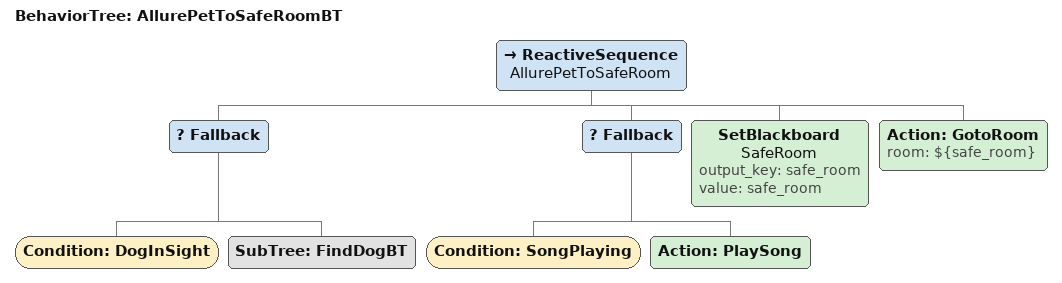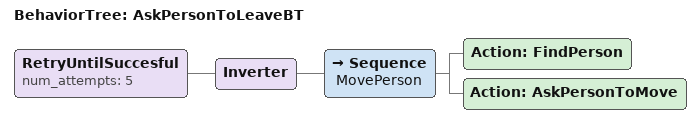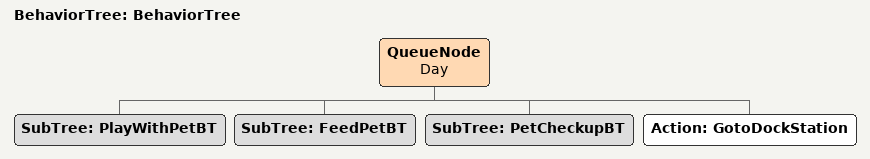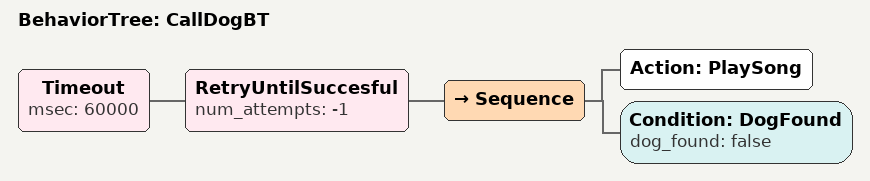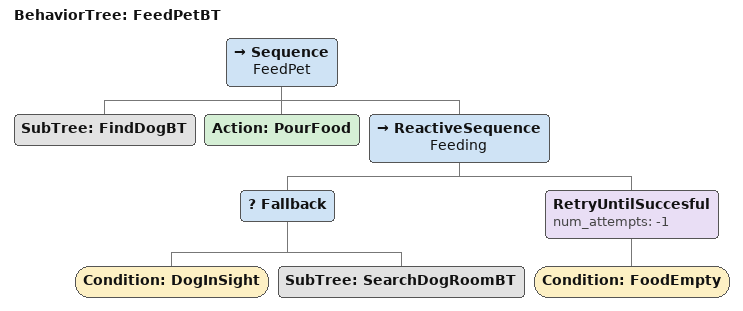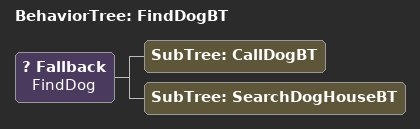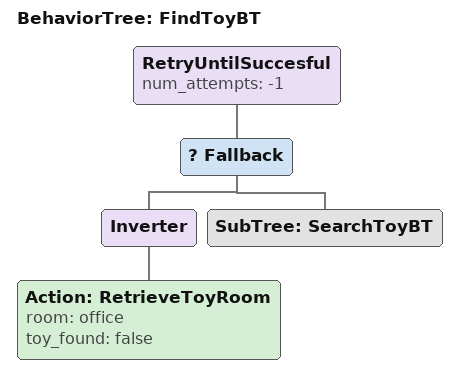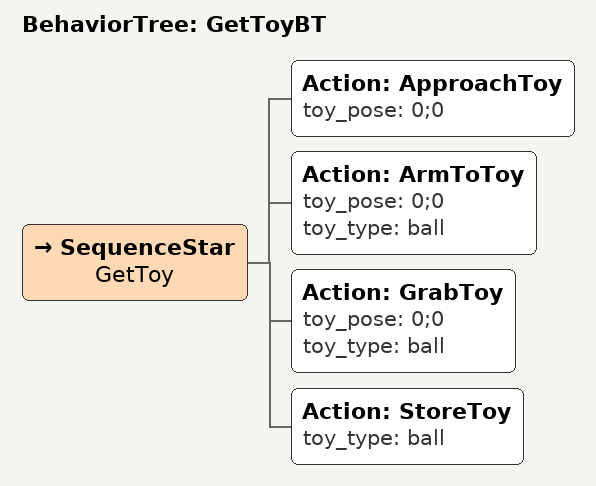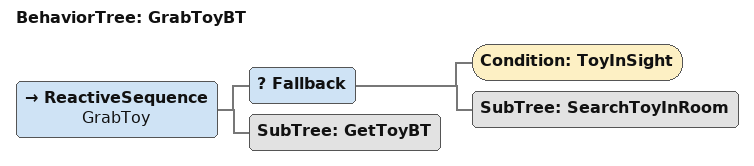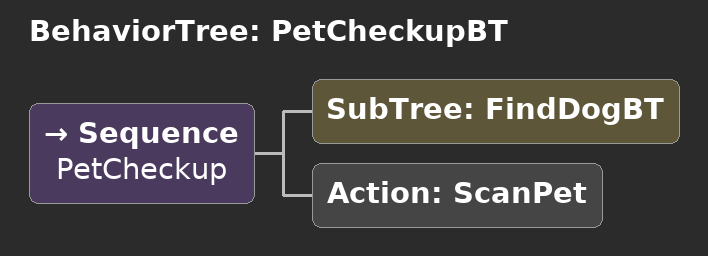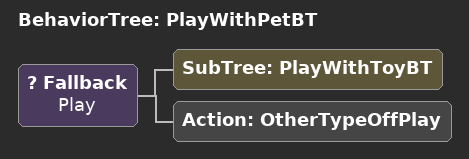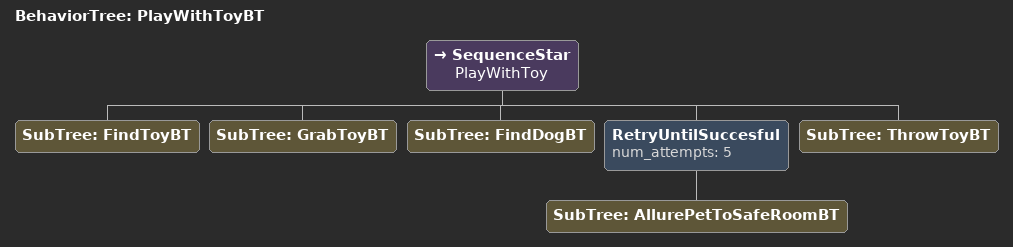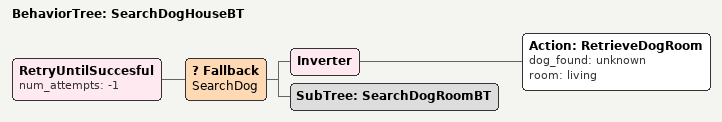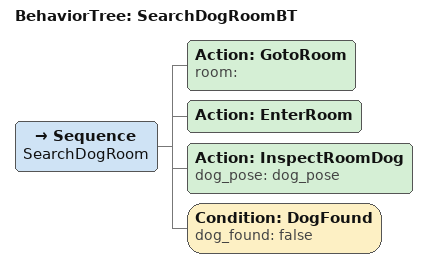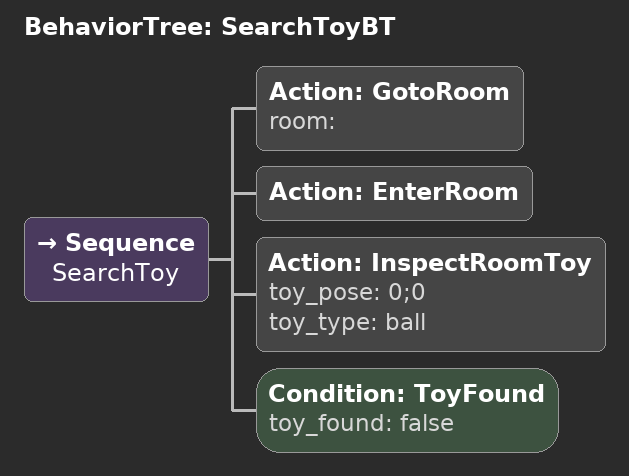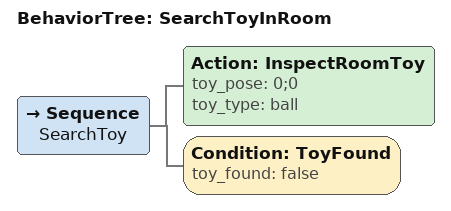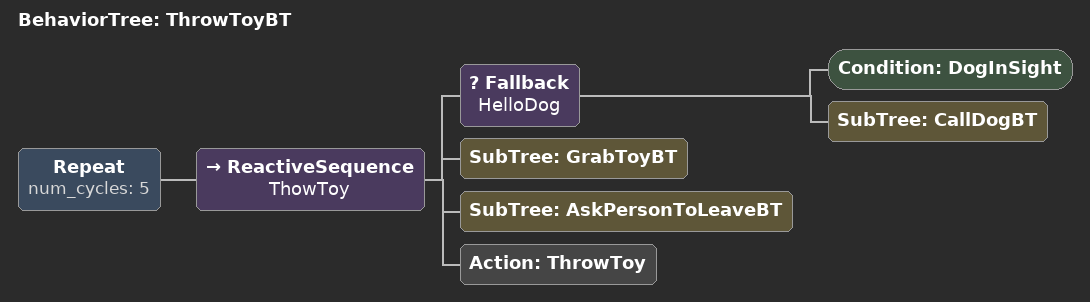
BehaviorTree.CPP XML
<?xml version="1.0"?>
<root main_tree_to_execute="BehaviorTree">
    <BehaviorTree ID="AllurePetToSafeRoomBT">
        <ReactiveSequence name="AllurePetToSafeRoom">
            <Fallback>
                <Condition ID="DogInSight"/>
                <SubTree ID="FindDogBT"/>
            </Fallback>
            <Fallback>
                <Condition ID="SongPlaying"/>
                <Action ID="PlaySong"/>
            </Fallback>
            <SetBlackboard name="SafeRoom" output_key="safe_room" value="safe_room"/>
            <Action ID="GotoRoom" room="${safe_room}"/>
        </ReactiveSequence>
    </BehaviorTree>
    <BehaviorTree ID="AskPersonToLeaveBT">
        <RetryUntilSuccesful num_attempts="5">
            <Inverter>
                <Sequence name="MovePerson">
                    <Action ID="FindPerson"/>
                    <Action ID="AskPersonToMove"/>
                </Sequence>
            </Inverter>
        </RetryUntilSuccesful>
    </BehaviorTree>
    <BehaviorTree ID="BehaviorTree">
        <QueueNode name="Day">
            <SubTree ID="PlayWithPetBT"/>
            <SubTree ID="FeedPetBT"/>
            <SubTree ID="PetCheckupBT"/>
            <Action ID="GotoDockStation"/>
        </QueueNode>
    </BehaviorTree>
    <BehaviorTree ID="CallDogBT">
        <Timeout msec="60000">
            <RetryUntilSuccesful num_attempts="-1">
                <Sequence>
                    <Action ID="PlaySong"/>
                    <Condition ID="DogFound" dog_found="false"/>
                </Sequence>
            </RetryUntilSuccesful>
        </Timeout>
    </BehaviorTree>
    <BehaviorTree ID="FeedPetBT">
        <Sequence name="FeedPet">
            <SubTree ID="FindDogBT"/>
            <Action ID="PourFood"/>
            <ReactiveSequence name="Feeding">
                <Fallback>
                    <Condition ID="DogInSight"/>
                    <SubTree ID="SearchDogRoomBT"/>
                </Fallback>
                <RetryUntilSuccesful num_attempts="-1">
                    <Condition ID="FoodEmpty"/>
                </RetryUntilSuccesful>
            </ReactiveSequence>
        </Sequence>
    </BehaviorTree>
    <BehaviorTree ID="FindDogBT">
        <Fallback name="FindDog">
            <SubTree ID="CallDogBT"/>
            <SubTree ID="SearchDogHouseBT"/>
        </Fallback>
    </BehaviorTree>
    <BehaviorTree ID="FindToyBT">
        <RetryUntilSuccesful num_attempts="-1">
            <Fallback>
                <Inverter>
                    <Action ID="RetrieveToyRoom" room="office" toy_found="false"/>
                </Inverter>
                <SubTree ID="SearchToyBT"/>
            </Fallback>
        </RetryUntilSuccesful>
    </BehaviorTree>
    <BehaviorTree ID="GetToyBT">
        <SequenceStar name="GetToy">
            <Action ID="ApproachToy" toy_pose="0;0"/>
            <Action ID="ArmToToy" toy_pose="0;0" toy_type="ball"/>
            <Action ID="GrabToy" toy_pose="0;0" toy_type="ball"/>
            <Action ID="StoreToy" toy_type="ball"/>
        </SequenceStar>
    </BehaviorTree>
    <BehaviorTree ID="GrabToyBT">
        <ReactiveSequence name="GrabToy">
            <Fallback>
                <Condition ID="ToyInSight"/>
                <SubTree ID="SearchToyInRoom"/>
            </Fallback>
            <SubTree ID="GetToyBT"/>
        </ReactiveSequence>
    </BehaviorTree>
    <BehaviorTree ID="PetCheckupBT">
        <Sequence name="PetCheckup">
            <SubTree ID="FindDogBT"/>
            <Action ID="ScanPet"/>
        </Sequence>
    </BehaviorTree>
    <BehaviorTree ID="PlayWithPetBT">
        <Fallback name="Play">
            <SubTree ID="PlayWithToyBT"/>
            <Action ID="OtherTypeOffPlay"/>
        </Fallback>
    </BehaviorTree>
    <BehaviorTree ID="PlayWithToyBT">
        <SequenceStar name="PlayWithToy">
            <SubTree ID="FindToyBT"/>
            <SubTree ID="GrabToyBT"/>
            <SubTree ID="FindDogBT"/>
            <RetryUntilSuccesful num_attempts="5">
                <SubTree ID="AllurePetToSafeRoomBT"/>
            </RetryUntilSuccesful>
            <SubTree ID="ThrowToyBT"/>
        </SequenceStar>
    </BehaviorTree>
    <BehaviorTree ID="SearchDogHouseBT">
        <RetryUntilSuccesful num_attempts="-1">
            <Fallback name="SearchDog">
                <Inverter>
                    <Action ID="RetrieveDogRoom" dog_found="unknown" room="living"/>
                </Inverter>
                <SubTree ID="SearchDogRoomBT"/>
            </Fallback>
        </RetryUntilSuccesful>
    </BehaviorTree>
    <BehaviorTree ID="SearchDogRoomBT">
        <Sequence name="SearchDogRoom">
            <Action ID="GotoRoom" room=""/>
            <Action ID="EnterRoom"/>
            <Action ID="InspectRoomDog" dog_pose="dog_pose"/>
            <Condition ID="DogFound" dog_found="false"/>
        </Sequence>
    </BehaviorTree>
    <BehaviorTree ID="SearchToyBT">
        <Sequence name="SearchToy">
            <Action ID="GotoRoom" room=""/>
            <Action ID="EnterRoom"/>
            <Action ID="InspectRoomToy" toy_pose="0;0" toy_type="ball"/>
            <Condition ID="ToyFound" toy_found="false"/>
        </Sequence>
    </BehaviorTree>
    <BehaviorTree ID="SearchToyInRoom">
        <Sequence name="SearchToy">
            <Action ID="InspectRoomToy" toy_pose="0;0" toy_type="ball"/>
            <Condition ID="ToyFound" toy_found="false"/>
        </Sequence>
    </BehaviorTree>
    <BehaviorTree ID="ThrowToyBT">
        <Repeat num_cycles="5">
            <ReactiveSequence name="ThowToy">
                <Fallback name="HelloDog">
                    <Condition ID="DogInSight"/>
                    <SubTree ID="CallDogBT"/>
                </Fallback>
                <SubTree ID="GrabToyBT"/>
                <SubTree ID="AskPersonToLeaveBT"/>
                <Action ID="ThrowToy"/>
            </ReactiveSequence>
        </Repeat>
    </BehaviorTree>
</root>
